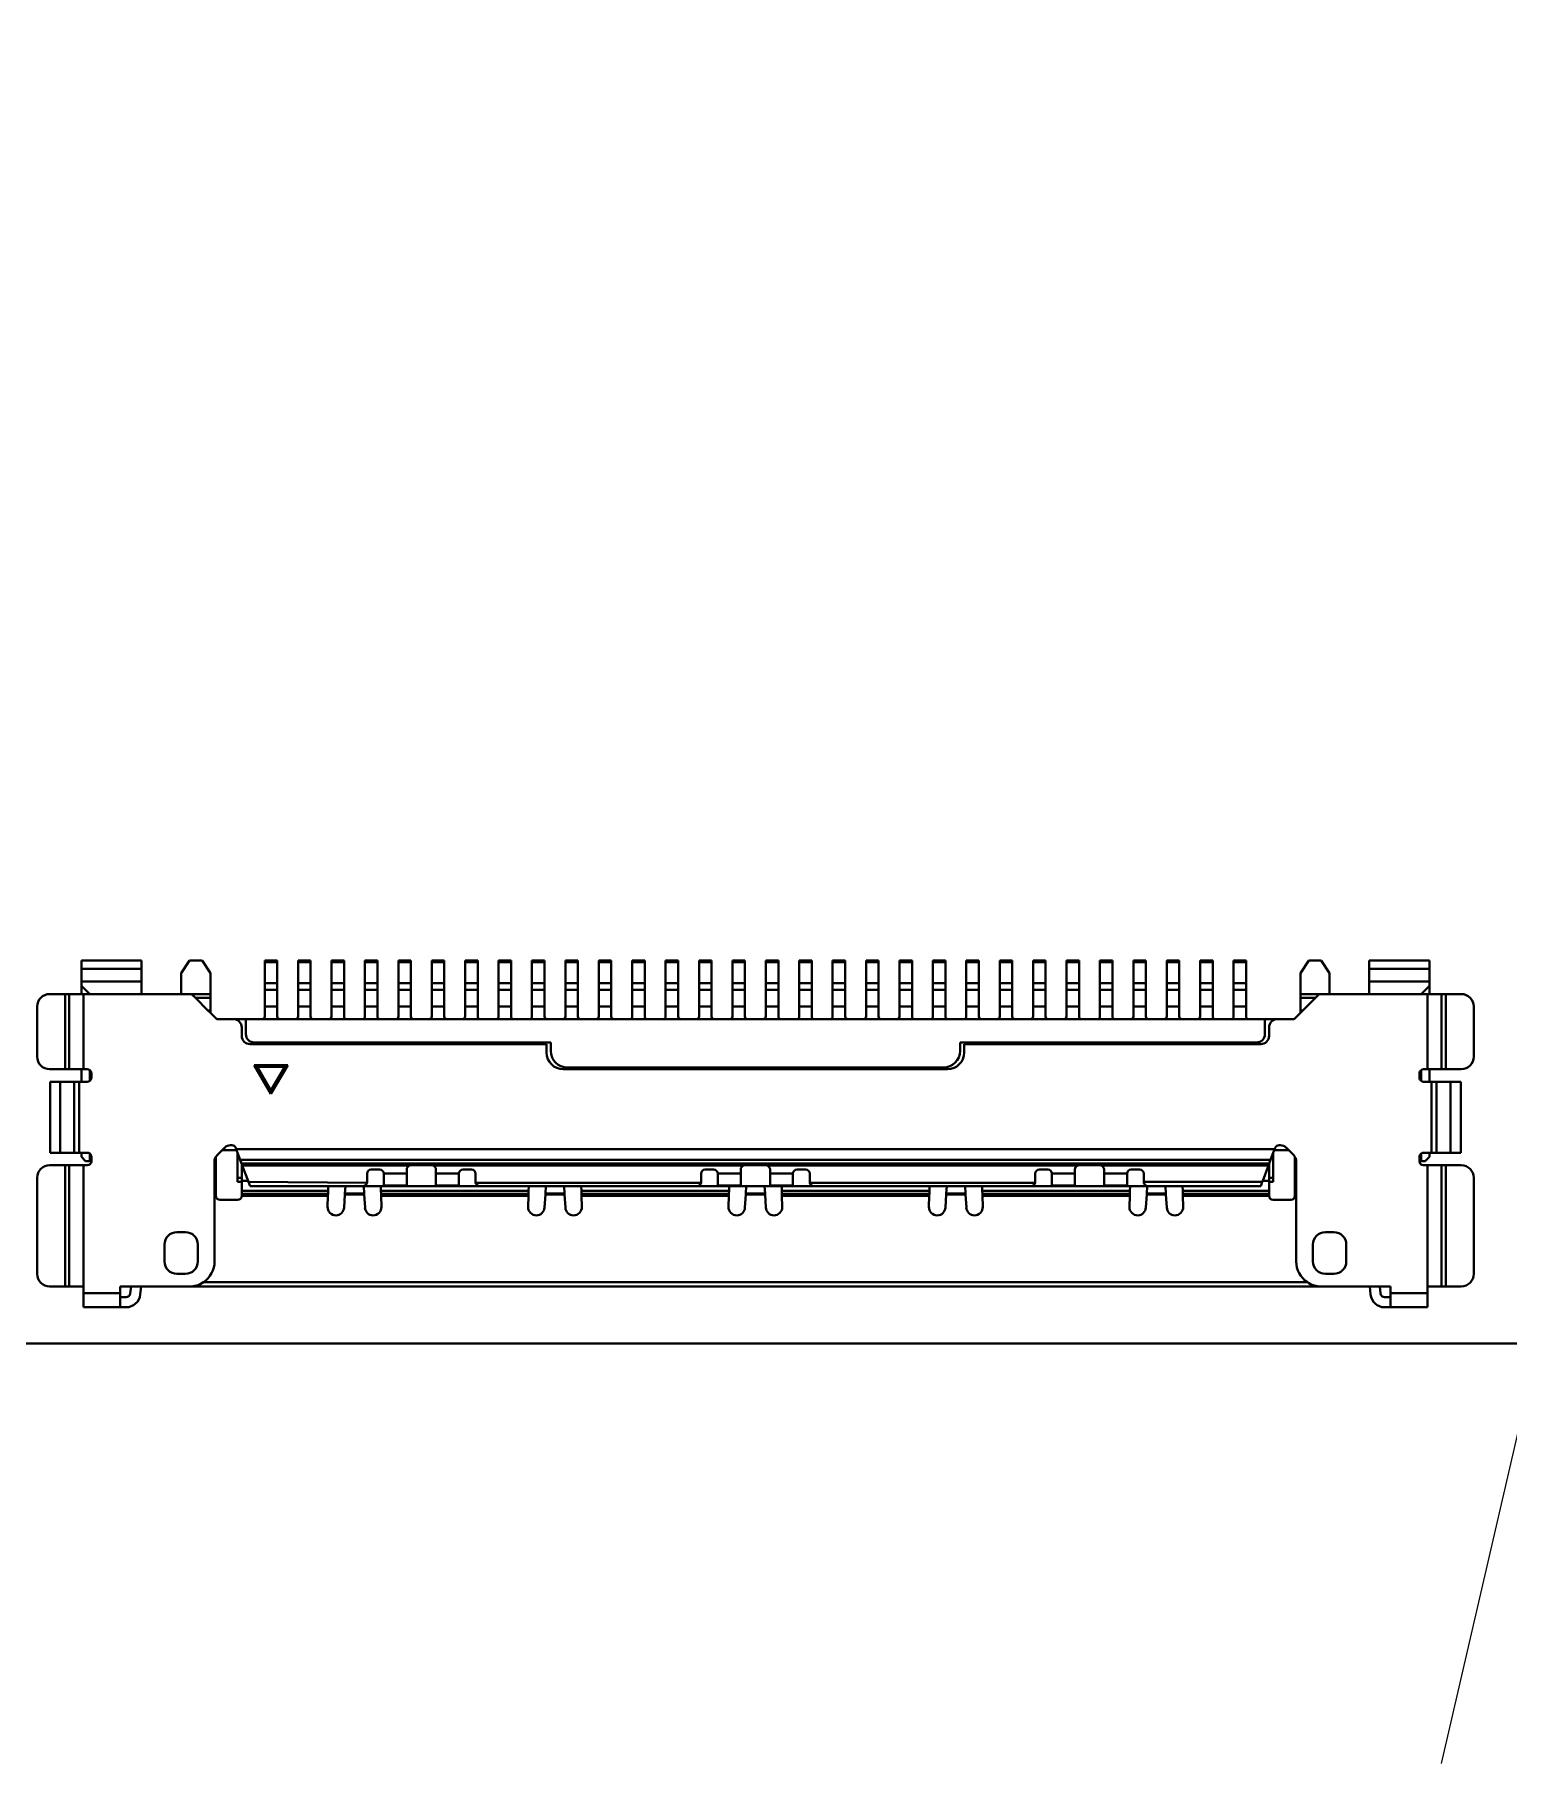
# Model space of a CAD drawing. Header units: millimetres. Extents: x 15 to 205, y 5 to 292.
# Drawn here: x 164.71 to 182.35, y 75.91 to 96.6 of the extents above; entities that cross this region are included whole.
import ezdxf

# ---------------------------------------------------------------- set-up
doc = ezdxf.new("R2010")
doc.units = ezdxf.units.MM
doc.layers.add('Annotations', color=7, linetype='Continuous')
doc.layers.add('Geometries', color=7, linetype='Continuous')
doc.dimstyles.new('ISO-25', dxfattribs={"dimtxt": 2.5, "dimasz": 2.5, "dimexe": 1.25, "dimexo": 0.625, "dimtad": 1, "dimtxsty": 'Standard', "dimcen": 2.5, "dimadec": 0, "dimazin": 0, "dimtfac": 1, "dimtmove": 0, "dimatfit": 3, "dimfxl": 1, "dimarcsym": 0})

msp = doc.modelspace()

# ---------------------------------------------------------------- linework, layer by layer
at = {"layer": 'Geometries', "linetype": 'Continuous', "lineweight": 40}
for p, q in [((165.268, 85.517), (165.988, 85.517)), ((165.268, 85.417), (165.268, 85.517)), ((165.988, 85.517), (165.988, 85.417)), ((166.563, 85.517), (166.463, 85.367)), ((166.713, 85.517), (166.563, 85.517)), ((166.813, 85.367), (166.713, 85.517)), ((167.463, 85.497), (167.463, 85.517)), ((167.463, 85.517), (167.613, 85.517)), ((167.463, 85.247), (167.463, 85.497)), ((167.463, 85.497), (167.613, 85.497)), ((167.613, 85.517), (167.613, 85.497)), ((167.613, 85.497), (167.613, 85.247)), ((167.863, 85.497), (167.863, 85.517)), ((167.863, 85.517), (168.013, 85.517)), ((167.863, 85.247), (167.863, 85.497)), ((167.863, 85.497), (168.013, 85.497)), ((168.013, 85.517), (168.013, 85.497)), ((168.013, 85.497), (168.013, 85.247)), ((168.263, 85.497), (168.263, 85.517)), ((168.263, 85.517), (168.413, 85.517)), ((168.263, 85.497), (168.413, 85.497)), ((168.263, 85.247), (168.263, 85.497)), ((168.413, 85.517), (168.413, 85.497)), ((168.413, 85.497), (168.413, 85.247)), ((168.663, 85.497), (168.663, 85.517)), ((168.663, 85.517), (168.813, 85.517)), ((168.663, 85.247), (168.663, 85.497)), ((168.663, 85.497), (168.813, 85.497)), ((168.813, 85.517), (168.813, 85.497)), ((168.813, 85.497), (168.813, 85.247)), ((169.063, 85.497), (169.063, 85.517)), ((169.063, 85.517), (169.213, 85.517)), ((169.063, 85.247), (169.063, 85.497)), ((169.063, 85.497), (169.213, 85.497)), ((169.213, 85.517), (169.213, 85.497)), ((169.213, 85.497), (169.213, 85.247)), ((169.463, 85.497), (169.463, 85.517)), ((169.463, 85.517), (169.613, 85.517)), ((169.463, 85.497), (169.613, 85.497)), ((169.463, 85.247), (169.463, 85.497)), ((169.613, 85.517), (169.613, 85.497)), ((169.613, 85.497), (169.613, 85.247)), ((169.863, 85.517), (170.013, 85.517)), ((169.863, 85.497), (169.863, 85.517)), ((169.863, 85.497), (170.013, 85.497)), ((169.863, 85.247), (169.863, 85.497)), ((170.013, 85.517), (170.013, 85.497)), ((170.013, 85.497), (170.013, 85.247)), ((170.263, 85.497), (170.263, 85.517)), ((170.263, 85.517), (170.413, 85.517)), ((170.263, 85.497), (170.413, 85.497)), ((170.263, 85.247), (170.263, 85.497)), ((170.413, 85.517), (170.413, 85.497)), ((170.413, 85.497), (170.413, 85.247)), ((170.663, 85.497), (170.663, 85.517)), ((170.663, 85.517), (170.813, 85.517)), ((170.663, 85.247), (170.663, 85.497)), ((170.663, 85.497), (170.813, 85.497)), ((170.813, 85.517), (170.813, 85.497)), ((170.813, 85.497), (170.813, 85.247)), ((171.063, 85.517), (171.213, 85.517)), ((171.063, 85.497), (171.063, 85.517)), ((171.063, 85.247), (171.063, 85.497)), ((171.063, 85.497), (171.213, 85.497)), ((171.213, 85.517), (171.213, 85.497)), ((171.213, 85.497), (171.213, 85.247)), ((171.463, 85.497), (171.463, 85.517)), ((171.463, 85.517), (171.613, 85.517)), ((171.463, 85.247), (171.463, 85.497)), ((171.463, 85.497), (171.613, 85.497)), ((171.613, 85.517), (171.613, 85.497)), ((171.613, 85.497), (171.613, 85.247)), ((171.863, 85.497), (171.863, 85.517)), ((171.863, 85.517), (172.013, 85.517)), ((171.863, 85.247), (171.863, 85.497)), ((171.863, 85.497), (172.013, 85.497)), ((172.013, 85.517), (172.013, 85.497)), ((172.013, 85.497), (172.013, 85.247)), ((172.263, 85.497), (172.263, 85.517)), ((172.263, 85.517), (172.413, 85.517)), ((172.263, 85.247), (172.263, 85.497)), ((172.263, 85.497), (172.413, 85.497)), ((172.413, 85.517), (172.413, 85.497)), ((172.413, 85.497), (172.413, 85.247)), ((172.663, 85.497), (172.663, 85.517)), ((172.663, 85.517), (172.813, 85.517)), ((172.663, 85.497), (172.813, 85.497)), ((172.663, 85.247), (172.663, 85.497)), ((172.813, 85.517), (172.813, 85.497)), ((172.813, 85.497), (172.813, 85.247)), ((173.063, 85.497), (173.063, 85.517)), ((173.063, 85.517), (173.213, 85.517)), ((173.063, 85.247), (173.063, 85.497)), ((173.063, 85.497), (173.213, 85.497)), ((173.213, 85.517), (173.213, 85.497)), ((173.213, 85.497), (173.213, 85.247)), ((173.463, 85.497), (173.463, 85.517)), ((173.463, 85.517), (173.613, 85.517)), ((173.463, 85.497), (173.613, 85.497)), ((173.463, 85.247), (173.463, 85.497)), ((173.613, 85.517), (173.613, 85.497)), ((173.613, 85.497), (173.613, 85.247)), ((173.863, 85.497), (173.863, 85.517)), ((173.863, 85.517), (174.013, 85.517)), ((173.863, 85.247), (173.863, 85.497)), ((173.863, 85.497), (174.013, 85.497)), ((174.013, 85.517), (174.013, 85.497)), ((174.013, 85.497), (174.013, 85.247)), ((174.263, 85.497), (174.263, 85.517)), ((174.263, 85.517), (174.413, 85.517)), ((174.263, 85.247), (174.263, 85.497)), ((174.263, 85.497), (174.413, 85.497)), ((174.413, 85.517), (174.413, 85.497)), ((174.413, 85.497), (174.413, 85.247)), ((174.663, 85.497), (174.663, 85.517)), ((174.663, 85.517), (174.813, 85.517)), ((174.663, 85.497), (174.813, 85.497)), ((174.663, 85.247), (174.663, 85.497)), ((174.813, 85.517), (174.813, 85.497)), ((174.813, 85.497), (174.813, 85.247)), ((175.063, 85.497), (175.063, 85.517)), ((175.213, 85.517), (175.063, 85.517)), ((175.063, 85.247), (175.063, 85.497)), ((175.213, 85.497), (175.063, 85.497)), ((175.213, 85.517), (175.213, 85.497)), ((175.213, 85.497), (175.213, 85.247)), ((175.463, 85.497), (175.463, 85.517)), ((175.613, 85.517), (175.463, 85.517)), ((175.463, 85.247), (175.463, 85.497)), ((175.613, 85.497), (175.463, 85.497)), ((175.613, 85.517), (175.613, 85.497)), ((175.613, 85.497), (175.613, 85.247)), ((176.013, 85.517), (175.863, 85.517)), ((175.863, 85.497), (175.863, 85.517)), ((175.863, 85.247), (175.863, 85.497)), ((176.013, 85.497), (175.863, 85.497)), ((176.013, 85.517), (176.013, 85.497)), ((176.013, 85.497), (176.013, 85.247)), ((176.263, 85.497), (176.263, 85.517)), ((176.413, 85.517), (176.263, 85.517)), ((176.413, 85.497), (176.263, 85.497)), ((176.263, 85.247), (176.263, 85.497)), ((176.413, 85.517), (176.413, 85.497)), ((176.413, 85.497), (176.413, 85.247)), ((176.663, 85.497), (176.663, 85.517)), ((176.813, 85.517), (176.663, 85.517)), ((176.663, 85.247), (176.663, 85.497)), ((176.813, 85.497), (176.663, 85.497)), ((176.813, 85.517), (176.813, 85.497)), ((176.813, 85.497), (176.813, 85.247)), ((177.063, 85.497), (177.063, 85.517)), ((177.213, 85.517), (177.063, 85.517)), ((177.063, 85.247), (177.063, 85.497)), ((177.213, 85.497), (177.063, 85.497)), ((177.213, 85.517), (177.213, 85.497)), ((177.213, 85.497), (177.213, 85.247)), ((177.463, 85.497), (177.463, 85.517)), ((177.613, 85.517), (177.463, 85.517)), ((177.463, 85.247), (177.463, 85.497)), ((177.613, 85.497), (177.463, 85.497)), ((177.613, 85.517), (177.613, 85.497)), ((177.613, 85.497), (177.613, 85.247)), ((177.863, 85.497), (177.863, 85.517)), ((178.013, 85.517), (177.863, 85.517)), ((177.863, 85.247), (177.863, 85.497)), ((178.013, 85.497), (177.863, 85.497)), ((178.013, 85.517), (178.013, 85.497)), ((178.013, 85.497), (178.013, 85.247)), ((178.413, 85.517), (178.263, 85.517)), ((178.263, 85.497), (178.263, 85.517)), ((178.263, 85.247), (178.263, 85.497)), ((178.413, 85.497), (178.263, 85.497)), ((178.413, 85.517), (178.413, 85.497)), ((178.413, 85.497), (178.413, 85.247)), ((178.663, 85.497), (178.663, 85.517)), ((178.813, 85.517), (178.663, 85.517)), ((178.663, 85.247), (178.663, 85.497)), ((178.813, 85.497), (178.663, 85.497)), ((178.813, 85.517), (178.813, 85.497)), ((178.813, 85.497), (178.813, 85.247)), ((179.063, 85.497), (179.063, 85.517)), ((179.213, 85.517), (179.063, 85.517)), ((179.063, 85.247), (179.063, 85.497)), ((179.213, 85.497), (179.063, 85.497)), ((179.213, 85.517), (179.213, 85.497)), ((179.213, 85.497), (179.213, 85.247)), ((179.963, 85.517), (179.863, 85.367)), ((180.113, 85.517), (179.963, 85.517)), ((180.213, 85.367), (180.113, 85.517)), ((180.688, 85.417), (180.688, 85.517)), ((180.688, 85.517), (181.408, 85.517)), ((181.408, 85.517), (181.408, 85.417)), ((165.268, 85.267), (165.268, 85.417)), ((165.988, 85.417), (165.268, 85.417)), ((165.988, 85.417), (165.988, 85.267)), ((166.463, 85.367), (166.463, 85.117)), ((166.813, 85.117), (166.813, 85.367)), ((179.863, 85.367), (179.863, 85.117)), ((180.213, 85.117), (180.213, 85.367)), ((180.688, 85.267), (180.688, 85.417)), ((181.408, 85.417), (180.688, 85.417)), ((181.408, 85.417), (181.408, 85.267)), ((164.888, 85.117), (165.073, 85.117)), ((165.073, 85.117), (165.123, 85.117)), ((165.073, 85.117), (165.073, 84.217)), ((165.123, 85.117), (165.268, 85.117)), ((165.123, 84.217), (165.123, 85.117)), ((165.268, 85.267), (165.988, 85.267)), ((165.268, 85.217), (165.268, 85.267)), ((165.268, 85.117), (165.268, 85.217)), ((165.368, 85.117), (165.268, 85.217)), ((165.268, 85.117), (165.293, 85.117)), ((165.293, 85.117), (165.293, 84.217)), ((165.368, 85.117), (165.293, 85.117)), ((165.988, 85.117), (165.368, 85.117)), ((165.988, 85.267), (165.988, 85.117)), ((166.463, 85.117), (165.988, 85.117)), ((166.588, 85.117), (166.463, 85.117)), ((166.813, 85.117), (166.588, 85.117)), ((166.633, 85.073), (166.588, 85.117)), ((166.633, 85.073), (166.813, 85.073)), ((166.784, 84.921), (166.633, 85.073)), ((166.813, 85.073), (166.813, 85.117)), ((166.813, 85.073), (166.813, 84.921)), ((167.463, 85.167), (167.463, 85.247)), ((167.613, 85.247), (167.463, 85.247)), ((167.463, 84.967), (167.463, 85.167)), ((167.463, 85.167), (167.613, 85.167)), ((167.613, 85.247), (167.613, 85.167)), ((167.613, 85.167), (167.613, 84.967)), ((167.863, 85.167), (167.863, 85.247)), ((168.013, 85.247), (167.863, 85.247)), ((167.863, 84.967), (167.863, 85.167)), ((167.863, 85.167), (168.013, 85.167)), ((168.013, 85.247), (168.013, 85.167)), ((168.013, 85.167), (168.013, 84.967)), ((168.263, 85.167), (168.263, 85.247)), ((168.413, 85.247), (168.263, 85.247)), ((168.263, 84.967), (168.263, 85.167)), ((168.263, 85.167), (168.413, 85.167)), ((168.413, 85.247), (168.413, 85.167)), ((168.413, 85.167), (168.413, 84.967)), ((168.663, 85.167), (168.663, 85.247)), ((168.813, 85.247), (168.663, 85.247)), ((168.663, 84.967), (168.663, 85.167)), ((168.663, 85.167), (168.813, 85.167)), ((168.813, 85.247), (168.813, 85.167)), ((168.813, 85.167), (168.813, 84.967)), ((169.063, 85.167), (169.063, 85.247)), ((169.213, 85.247), (169.063, 85.247)), ((169.063, 84.967), (169.063, 85.167)), ((169.063, 85.167), (169.213, 85.167)), ((169.213, 85.247), (169.213, 85.167)), ((169.213, 85.167), (169.213, 84.967)), ((169.463, 85.167), (169.463, 85.247)), ((169.613, 85.247), (169.463, 85.247)), ((169.463, 84.967), (169.463, 85.167)), ((169.463, 85.167), (169.613, 85.167)), ((169.613, 85.247), (169.613, 85.167)), ((169.613, 85.167), (169.613, 84.967)), ((169.863, 85.167), (169.863, 85.247)), ((170.013, 85.247), (169.863, 85.247)), ((169.863, 84.967), (169.863, 85.167)), ((169.863, 85.167), (170.013, 85.167)), ((170.013, 85.247), (170.013, 85.167)), ((170.013, 85.167), (170.013, 84.967)), ((170.263, 85.167), (170.263, 85.247)), ((170.413, 85.247), (170.263, 85.247)), ((170.263, 84.967), (170.263, 85.167)), ((170.263, 85.167), (170.413, 85.167)), ((170.413, 85.247), (170.413, 85.167)), ((170.413, 85.167), (170.413, 84.967)), ((170.663, 85.167), (170.663, 85.247)), ((170.813, 85.247), (170.663, 85.247)), ((170.663, 84.967), (170.663, 85.167)), ((170.663, 85.167), (170.813, 85.167)), ((170.813, 85.247), (170.813, 85.167)), ((170.813, 85.167), (170.813, 84.967)), ((171.063, 85.167), (171.063, 85.247)), ((171.213, 85.247), (171.063, 85.247)), ((171.063, 84.967), (171.063, 85.167)), ((171.063, 85.167), (171.213, 85.167)), ((171.213, 85.247), (171.213, 85.167)), ((171.213, 85.167), (171.213, 84.967)), ((171.463, 85.167), (171.463, 85.247)), ((171.613, 85.247), (171.463, 85.247)), ((171.463, 84.967), (171.463, 85.167)), ((171.463, 85.167), (171.613, 85.167)), ((171.613, 85.247), (171.613, 85.167)), ((171.613, 85.167), (171.613, 84.967)), ((171.863, 85.167), (171.863, 85.247)), ((172.013, 85.247), (171.863, 85.247)), ((171.863, 84.967), (171.863, 85.167)), ((171.863, 85.167), (172.013, 85.167)), ((172.013, 85.247), (172.013, 85.167)), ((172.013, 85.167), (172.013, 84.967)), ((172.263, 85.167), (172.263, 85.247)), ((172.413, 85.247), (172.263, 85.247)), ((172.263, 84.967), (172.263, 85.167)), ((172.263, 85.167), (172.413, 85.167)), ((172.413, 85.247), (172.413, 85.167)), ((172.413, 85.167), (172.413, 84.967)), ((172.663, 85.167), (172.663, 85.247)), ((172.813, 85.247), (172.663, 85.247)), ((172.663, 84.967), (172.663, 85.167)), ((172.663, 85.167), (172.813, 85.167)), ((172.813, 85.247), (172.813, 85.167)), ((172.813, 85.167), (172.813, 84.967)), ((173.213, 85.247), (173.063, 85.247)), ((173.063, 85.167), (173.063, 85.247)), ((173.063, 84.967), (173.063, 85.167)), ((173.063, 85.167), (173.213, 85.167)), ((173.213, 85.247), (173.213, 85.167)), ((173.213, 85.167), (173.213, 84.967)), ((173.463, 85.167), (173.463, 85.247)), ((173.613, 85.247), (173.463, 85.247)), ((173.463, 84.967), (173.463, 85.167)), ((173.463, 85.167), (173.613, 85.167)), ((173.613, 85.247), (173.613, 85.167)), ((173.613, 85.167), (173.613, 84.967)), ((173.863, 85.167), (173.863, 85.247)), ((174.013, 85.247), (173.863, 85.247)), ((173.863, 84.967), (173.863, 85.167)), ((173.863, 85.167), (174.013, 85.167)), ((174.013, 85.247), (174.013, 85.167)), ((174.013, 85.167), (174.013, 84.967)), ((174.263, 85.167), (174.263, 85.247)), ((174.413, 85.247), (174.263, 85.247)), ((174.263, 84.967), (174.263, 85.167)), ((174.263, 85.167), (174.413, 85.167)), ((174.413, 85.247), (174.413, 85.167)), ((174.413, 85.167), (174.413, 84.967)), ((174.663, 85.167), (174.663, 85.247)), ((174.813, 85.247), (174.663, 85.247)), ((174.663, 84.967), (174.663, 85.167)), ((174.663, 85.167), (174.813, 85.167)), ((174.813, 85.247), (174.813, 85.167)), ((174.813, 85.167), (174.813, 84.967)), ((175.063, 85.167), (175.063, 85.247)), ((175.213, 85.247), (175.063, 85.247)), ((175.063, 85.167), (175.213, 85.167)), ((175.063, 84.967), (175.063, 85.167)), ((175.213, 85.247), (175.213, 85.167)), ((175.213, 85.167), (175.213, 84.967)), ((175.463, 85.167), (175.463, 85.247)), ((175.613, 85.247), (175.463, 85.247)), ((175.463, 84.967), (175.463, 85.167)), ((175.463, 85.167), (175.613, 85.167)), ((175.613, 85.247), (175.613, 85.167)), ((175.613, 85.167), (175.613, 84.967)), ((176.013, 85.247), (175.863, 85.247)), ((175.863, 85.167), (175.863, 85.247)), ((175.863, 85.167), (176.013, 85.167)), ((175.863, 84.967), (175.863, 85.167)), ((176.013, 85.247), (176.013, 85.167)), ((176.013, 85.167), (176.013, 84.967)), ((176.413, 85.247), (176.263, 85.247)), ((176.263, 85.167), (176.263, 85.247)), ((176.263, 84.967), (176.263, 85.167)), ((176.263, 85.167), (176.413, 85.167)), ((176.413, 85.247), (176.413, 85.167)), ((176.413, 85.167), (176.413, 84.967)), ((176.663, 85.167), (176.663, 85.247)), ((176.813, 85.247), (176.663, 85.247)), ((176.663, 84.967), (176.663, 85.167)), ((176.663, 85.167), (176.813, 85.167)), ((176.813, 85.247), (176.813, 85.167)), ((176.813, 85.167), (176.813, 84.967)), ((177.213, 85.247), (177.063, 85.247)), ((177.063, 85.167), (177.063, 85.247)), ((177.063, 84.967), (177.063, 85.167)), ((177.063, 85.167), (177.213, 85.167)), ((177.213, 85.247), (177.213, 85.167)), ((177.213, 85.167), (177.213, 84.967)), ((177.463, 85.167), (177.463, 85.247)), ((177.613, 85.247), (177.463, 85.247)), ((177.463, 84.967), (177.463, 85.167)), ((177.463, 85.167), (177.613, 85.167)), ((177.613, 85.247), (177.613, 85.167)), ((177.613, 85.167), (177.613, 84.967)), ((178.013, 85.247), (177.863, 85.247)), ((177.863, 85.167), (177.863, 85.247)), ((177.863, 84.967), (177.863, 85.167)), ((177.863, 85.167), (178.013, 85.167)), ((178.013, 85.247), (178.013, 85.167)), ((178.013, 85.167), (178.013, 84.967)), ((178.263, 85.167), (178.263, 85.247)), ((178.413, 85.247), (178.263, 85.247)), ((178.263, 84.967), (178.263, 85.167)), ((178.263, 85.167), (178.413, 85.167)), ((178.413, 85.247), (178.413, 85.167)), ((178.413, 85.167), (178.413, 84.967)), ((178.663, 85.167), (178.663, 85.247)), ((178.813, 85.247), (178.663, 85.247)), ((178.663, 84.967), (178.663, 85.167)), ((178.663, 85.167), (178.813, 85.167)), ((178.813, 85.247), (178.813, 85.167)), ((178.813, 85.167), (178.813, 84.967)), ((179.063, 85.167), (179.063, 85.247)), ((179.213, 85.247), (179.063, 85.247)), ((179.063, 84.967), (179.063, 85.167)), ((179.063, 85.167), (179.213, 85.167)), ((179.213, 85.247), (179.213, 85.167)), ((179.213, 85.167), (179.213, 84.967)), ((179.863, 85.117), (179.863, 85.073)), ((179.863, 85.117), (180.088, 85.117)), ((179.863, 85.073), (179.863, 84.921)), ((179.863, 85.073), (180.044, 85.073)), ((180.044, 85.073), (179.892, 84.921)), ((180.088, 85.117), (180.044, 85.073)), ((180.213, 85.117), (180.088, 85.117)), ((180.688, 85.117), (180.213, 85.117)), ((181.408, 85.267), (180.688, 85.267)), ((180.688, 85.117), (180.688, 85.267)), ((181.308, 85.117), (180.688, 85.117)), ((181.308, 85.117), (181.408, 85.217)), ((181.383, 85.117), (181.308, 85.117)), ((181.383, 85.117), (181.408, 85.117)), ((181.383, 84.217), (181.383, 85.117)), ((181.408, 85.267), (181.408, 85.217)), ((181.408, 85.217), (181.408, 85.117)), ((181.408, 85.117), (181.553, 85.117)), ((181.553, 85.117), (181.603, 85.117)), ((181.553, 85.117), (181.553, 84.217)), ((181.603, 85.117), (181.788, 85.117)), ((181.603, 84.217), (181.603, 85.117)), ((164.738, 84.367), (164.738, 84.967)), ((166.813, 84.921), (166.784, 84.921)), ((166.813, 84.892), (166.784, 84.921)), ((166.813, 84.892), (166.813, 84.921)), ((166.888, 84.817), (166.813, 84.892)), ((167.463, 84.967), (167.613, 84.967)), ((167.463, 84.847), (167.463, 84.967)), ((167.613, 84.967), (167.613, 84.847)), ((167.863, 84.847), (167.863, 84.967)), ((167.863, 84.967), (168.013, 84.967)), ((168.013, 84.967), (168.013, 84.847)), ((168.263, 84.847), (168.263, 84.967)), ((168.263, 84.967), (168.413, 84.967)), ((168.413, 84.967), (168.413, 84.847)), ((168.663, 84.967), (168.813, 84.967)), ((168.663, 84.847), (168.663, 84.967)), ((168.813, 84.967), (168.813, 84.847)), ((169.063, 84.967), (169.213, 84.967)), ((169.063, 84.847), (169.063, 84.967)), ((169.213, 84.967), (169.213, 84.847)), ((169.463, 84.847), (169.463, 84.967)), ((169.463, 84.967), (169.613, 84.967)), ((169.613, 84.967), (169.613, 84.847)), ((169.863, 84.967), (170.013, 84.967)), ((169.863, 84.847), (169.863, 84.967)), ((170.013, 84.967), (170.013, 84.847)), ((170.263, 84.847), (170.263, 84.967)), ((170.263, 84.967), (170.413, 84.967)), ((170.413, 84.967), (170.413, 84.847)), ((170.663, 84.967), (170.813, 84.967)), ((170.663, 84.847), (170.663, 84.967)), ((170.813, 84.967), (170.813, 84.847)), ((171.063, 84.967), (171.213, 84.967)), ((171.063, 84.847), (171.063, 84.967)), ((171.213, 84.967), (171.213, 84.847)), ((171.463, 84.967), (171.613, 84.967)), ((171.463, 84.847), (171.463, 84.967)), ((171.613, 84.967), (171.613, 84.847)), ((171.863, 84.967), (172.013, 84.967)), ((171.863, 84.847), (171.863, 84.967)), ((172.013, 84.967), (172.013, 84.847)), ((172.263, 84.847), (172.263, 84.967)), ((172.263, 84.967), (172.413, 84.967)), ((172.413, 84.967), (172.413, 84.847)), ((172.663, 84.847), (172.663, 84.967)), ((172.663, 84.967), (172.813, 84.967)), ((172.813, 84.967), (172.813, 84.847)), ((173.063, 84.847), (173.063, 84.967)), ((173.063, 84.967), (173.213, 84.967)), ((173.213, 84.967), (173.213, 84.847)), ((173.463, 84.847), (173.463, 84.967)), ((173.463, 84.967), (173.613, 84.967)), ((173.613, 84.967), (173.613, 84.847)), ((173.863, 84.847), (173.863, 84.967)), ((173.863, 84.967), (174.013, 84.967)), ((174.013, 84.967), (174.013, 84.847)), ((174.263, 84.847), (174.263, 84.967)), ((174.263, 84.967), (174.413, 84.967)), ((174.413, 84.967), (174.413, 84.847)), ((174.663, 84.847), (174.663, 84.967)), ((174.663, 84.967), (174.813, 84.967)), ((174.813, 84.967), (174.813, 84.847)), ((175.063, 84.967), (175.213, 84.967)), ((175.063, 84.847), (175.063, 84.967)), ((175.213, 84.967), (175.213, 84.847)), ((175.463, 84.847), (175.463, 84.967)), ((175.463, 84.967), (175.613, 84.967)), ((175.613, 84.967), (175.613, 84.847)), ((175.863, 84.847), (175.863, 84.967)), ((175.863, 84.967), (176.013, 84.967)), ((176.013, 84.967), (176.013, 84.847)), ((176.263, 84.847), (176.263, 84.967)), ((176.263, 84.967), (176.413, 84.967)), ((176.413, 84.967), (176.413, 84.847)), ((176.663, 84.967), (176.813, 84.967)), ((176.663, 84.847), (176.663, 84.967)), ((176.813, 84.967), (176.813, 84.847)), ((177.063, 84.847), (177.063, 84.967)), ((177.063, 84.967), (177.213, 84.967)), ((177.213, 84.967), (177.213, 84.847)), ((177.463, 84.847), (177.463, 84.967)), ((177.463, 84.967), (177.613, 84.967)), ((177.613, 84.967), (177.613, 84.847)), ((177.863, 84.847), (177.863, 84.967)), ((177.863, 84.967), (178.013, 84.967)), ((178.013, 84.967), (178.013, 84.847)), ((178.263, 84.967), (178.413, 84.967)), ((178.263, 84.847), (178.263, 84.967)), ((178.413, 84.967), (178.413, 84.847)), ((178.663, 84.847), (178.663, 84.967)), ((178.663, 84.967), (178.813, 84.967)), ((178.813, 84.967), (178.813, 84.847)), ((179.063, 84.967), (179.213, 84.967)), ((179.063, 84.847), (179.063, 84.967)), ((179.213, 84.967), (179.213, 84.847)), ((179.863, 84.892), (179.788, 84.817)), ((179.892, 84.921), (179.863, 84.892)), ((179.892, 84.921), (179.863, 84.921)), ((179.863, 84.921), (179.863, 84.892)), ((181.938, 84.967), (181.938, 84.367)), ((166.888, 84.817), (167.088, 84.817)), ((167.088, 84.817), (167.238, 84.817)), ((167.188, 84.617), (167.188, 84.717)), ((167.238, 84.817), (167.433, 84.817)), ((167.238, 84.637), (167.238, 84.817)), ((167.433, 84.817), (167.643, 84.817)), ((167.643, 84.817), (167.833, 84.817)), ((167.833, 84.817), (168.043, 84.817)), ((168.043, 84.817), (168.233, 84.817)), ((168.233, 84.817), (168.443, 84.817)), ((168.443, 84.817), (168.633, 84.817)), ((168.633, 84.817), (168.843, 84.817)), ((168.843, 84.817), (169.033, 84.817)), ((169.033, 84.817), (169.243, 84.817)), ((169.243, 84.817), (169.433, 84.817)), ((169.433, 84.817), (169.643, 84.817)), ((169.643, 84.817), (169.833, 84.817)), ((169.833, 84.817), (170.043, 84.817)), ((170.043, 84.817), (170.233, 84.817)), ((170.233, 84.817), (170.443, 84.817)), ((170.443, 84.817), (170.633, 84.817)), ((170.633, 84.817), (170.843, 84.817)), ((170.843, 84.817), (171.033, 84.817)), ((171.033, 84.817), (171.243, 84.817)), ((171.243, 84.817), (171.433, 84.817)), ((171.433, 84.817), (171.643, 84.817)), ((171.643, 84.817), (171.833, 84.817)), ((171.833, 84.817), (172.043, 84.817)), ((172.043, 84.817), (172.233, 84.817)), ((172.233, 84.817), (172.443, 84.817)), ((172.443, 84.817), (172.633, 84.817)), ((172.633, 84.817), (172.843, 84.817)), ((172.843, 84.817), (173.033, 84.817)), ((173.033, 84.817), (173.243, 84.817)), ((173.243, 84.817), (173.433, 84.817)), ((173.433, 84.817), (173.643, 84.817)), ((173.643, 84.817), (173.833, 84.817)), ((173.833, 84.817), (174.043, 84.817)), ((174.043, 84.817), (174.233, 84.817)), ((174.233, 84.817), (174.443, 84.817)), ((174.443, 84.817), (174.633, 84.817)), ((174.633, 84.817), (174.843, 84.817)), ((174.843, 84.817), (175.033, 84.817)), ((175.033, 84.817), (175.243, 84.817)), ((175.243, 84.817), (175.433, 84.817)), ((175.433, 84.817), (175.643, 84.817)), ((175.643, 84.817), (175.833, 84.817)), ((175.833, 84.817), (176.043, 84.817)), ((176.043, 84.817), (176.233, 84.817)), ((176.233, 84.817), (176.443, 84.817)), ((176.443, 84.817), (176.633, 84.817)), ((176.633, 84.817), (176.843, 84.817)), ((176.843, 84.817), (177.033, 84.817)), ((177.033, 84.817), (177.243, 84.817)), ((177.243, 84.817), (177.433, 84.817)), ((177.433, 84.817), (177.643, 84.817)), ((177.643, 84.817), (177.833, 84.817)), ((177.833, 84.817), (178.043, 84.817)), ((178.043, 84.817), (178.233, 84.817)), ((178.233, 84.817), (178.443, 84.817)), ((178.443, 84.817), (178.633, 84.817)), ((178.633, 84.817), (178.843, 84.817)), ((178.843, 84.817), (179.033, 84.817)), ((179.033, 84.817), (179.243, 84.817)), ((179.243, 84.817), (179.438, 84.817)), ((179.438, 84.817), (179.588, 84.817)), ((179.438, 84.637), (179.438, 84.817)), ((179.488, 84.717), (179.488, 84.617)), ((179.588, 84.817), (179.788, 84.817)), ((170.838, 84.517), (167.288, 84.517)), ((170.888, 84.537), (167.338, 84.537)), ((170.838, 84.417), (170.838, 84.517)), ((170.888, 84.437), (170.888, 84.537)), ((179.338, 84.537), (175.788, 84.537)), ((175.788, 84.537), (175.788, 84.437)), ((179.388, 84.517), (175.838, 84.517)), ((175.838, 84.517), (175.838, 84.417)), ((167.338, 84.267), (167.373, 84.247)), ((167.338, 84.267), (167.738, 84.267)), ((167.538, 83.921), (167.338, 84.267)), ((167.538, 83.961), (167.373, 84.247)), ((167.373, 84.247), (167.704, 84.247)), ((167.738, 84.267), (167.538, 83.921)), ((167.704, 84.247), (167.538, 83.961)), ((167.738, 84.267), (167.704, 84.247)), ((167.738, 84.267), (167.738, 84.267)), ((175.588, 84.237), (171.088, 84.237)), ((164.888, 84.217), (165.073, 84.217)), ((165.016, 84.067), (164.893, 84.067)), ((164.893, 84.067), (164.893, 83.217)), ((165.182, 84.067), (165.016, 84.067)), ((165.016, 84.067), (165.016, 83.217)), ((165.073, 84.217), (165.123, 84.217)), ((165.123, 84.217), (165.268, 84.217)), ((165.182, 84.067), (165.243, 84.067)), ((165.182, 83.217), (165.182, 84.067)), ((165.243, 84.067), (165.243, 83.217)), ((165.268, 84.067), (165.243, 84.067)), ((165.268, 84.217), (165.293, 84.217)), ((165.268, 84.067), (165.268, 84.217)), ((165.338, 84.067), (165.268, 84.067)), ((165.293, 84.217), (165.338, 84.217)), ((165.368, 84.077), (165.368, 84.207)), ((165.388, 84.167), (165.388, 84.117)), ((175.638, 84.217), (171.038, 84.217)), ((181.288, 84.117), (181.288, 84.167)), ((181.308, 84.207), (181.308, 84.077)), ((181.338, 84.217), (181.383, 84.217)), ((181.408, 84.067), (181.338, 84.067)), ((181.408, 84.217), (181.383, 84.217)), ((181.553, 84.217), (181.408, 84.217)), ((181.408, 84.217), (181.408, 84.067)), ((181.433, 84.067), (181.408, 84.067)), ((181.494, 84.067), (181.433, 84.067)), ((181.433, 83.217), (181.433, 84.067)), ((181.661, 84.067), (181.494, 84.067)), ((181.494, 84.067), (181.494, 83.217)), ((181.553, 84.217), (181.603, 84.217)), ((181.603, 84.217), (181.788, 84.217)), ((181.783, 84.067), (181.661, 84.067)), ((181.661, 83.217), (181.661, 84.067)), ((181.783, 83.217), (181.783, 84.067)), ((167.538, 83.961), (167.538, 83.921)), ((164.893, 83.217), (165.016, 83.217)), ((165.016, 83.217), (165.182, 83.217)), ((165.182, 83.217), (165.243, 83.217)), ((165.243, 83.217), (165.268, 83.217)), ((165.268, 83.167), (165.268, 83.217)), ((165.268, 83.217), (165.338, 83.217)), ((165.368, 83.207), (165.368, 83.117)), ((166.893, 83.187), (166.953, 83.247)), ((166.953, 83.247), (166.984, 83.278)), ((166.953, 83.247), (167.126, 83.247)), ((167.055, 83.307), (167.069, 83.307)), ((167.116, 83.275), (167.121, 83.26)), ((167.121, 83.26), (167.126, 83.247)), ((167.121, 83.26), (179.555, 83.26)), ((167.126, 83.247), (167.138, 83.215)), ((167.138, 83.215), (167.138, 82.917)), ((167.138, 83.215), (167.17, 83.131)), ((179.507, 83.131), (179.538, 83.215)), ((179.538, 83.215), (179.551, 83.247)), ((179.538, 82.917), (179.538, 83.215)), ((179.551, 83.247), (179.555, 83.26)), ((179.551, 83.247), (179.723, 83.247)), ((179.555, 83.26), (179.561, 83.275)), ((179.608, 83.307), (179.622, 83.307)), ((179.693, 83.278), (179.723, 83.247)), ((179.723, 83.247), (179.784, 83.187)), ((181.308, 83.117), (181.308, 83.207)), ((181.338, 83.217), (181.408, 83.217)), ((181.408, 83.217), (181.408, 83.167)), ((181.408, 83.217), (181.433, 83.217)), ((181.494, 83.217), (181.433, 83.217)), ((181.494, 83.217), (181.661, 83.217)), ((181.661, 83.217), (181.783, 83.217)), ((164.888, 83.067), (165.073, 83.067)), ((165.123, 83.067), (165.073, 83.067)), ((165.073, 83.067), (165.073, 81.617)), ((165.123, 81.617), (165.123, 83.067)), ((165.123, 83.067), (165.293, 83.067)), ((165.318, 83.117), (165.268, 83.167)), ((165.338, 83.067), (165.293, 83.067)), ((165.293, 83.067), (165.293, 81.617)), ((165.368, 83.117), (165.318, 83.117)), ((165.368, 83.117), (165.388, 83.117)), ((165.388, 83.167), (165.388, 83.117)), ((166.863, 81.917), (166.863, 83.116)), ((166.878, 83.169), (166.878, 82.702)), ((167.186, 83.087), (167.17, 83.131)), ((179.507, 83.131), (167.17, 83.131)), ((167.186, 83.087), (167.188, 83.082)), ((179.49, 83.087), (167.186, 83.087)), ((167.188, 82.917), (167.188, 83.082)), ((167.188, 83.082), (167.193, 83.069)), ((167.195, 83.065), (167.193, 83.069)), ((167.264, 82.882), (167.195, 83.065)), ((167.195, 83.065), (169.197, 83.065)), ((168.838, 83.017), (168.738, 83.017)), ((169.163, 83.017), (169.163, 82.967)), ((169.463, 83.067), (169.213, 83.067)), ((169.479, 83.065), (173.197, 83.065)), ((169.513, 82.967), (169.513, 83.017)), ((169.938, 83.017), (169.838, 83.017)), ((172.738, 83.017), (172.838, 83.017)), ((173.163, 83.017), (173.163, 82.967)), ((173.463, 83.067), (173.213, 83.067)), ((173.479, 83.065), (177.197, 83.065)), ((173.513, 82.967), (173.513, 83.017)), ((173.938, 83.017), (173.838, 83.017)), ((176.738, 83.017), (176.838, 83.017)), ((177.163, 83.017), (177.163, 82.967)), ((177.213, 83.067), (177.463, 83.067)), ((177.479, 83.065), (179.482, 83.065)), ((177.513, 82.967), (177.513, 83.017)), ((177.938, 83.017), (177.838, 83.017)), ((179.482, 83.065), (179.413, 82.882)), ((179.482, 83.065), (179.488, 83.082)), ((179.488, 83.082), (179.49, 83.087)), ((179.488, 83.082), (179.488, 82.917)), ((179.507, 83.131), (179.49, 83.087)), ((179.798, 82.702), (179.798, 83.169)), ((179.813, 83.116), (179.813, 81.917)), ((181.288, 83.117), (181.288, 83.167)), ((181.288, 83.117), (181.308, 83.117)), ((181.358, 83.117), (181.308, 83.117)), ((181.383, 83.067), (181.338, 83.067)), ((181.408, 83.167), (181.358, 83.117)), ((181.553, 83.067), (181.383, 83.067)), ((181.383, 81.617), (181.383, 83.067)), ((181.603, 83.067), (181.553, 83.067)), ((181.553, 83.067), (181.553, 81.617)), ((181.603, 83.067), (181.788, 83.067)), ((181.603, 81.617), (181.603, 83.067)), ((164.738, 82.917), (164.738, 81.767)), ((167.138, 82.917), (167.138, 82.867)), ((167.188, 82.917), (167.138, 82.917)), ((167.188, 82.867), (167.138, 82.867)), ((167.188, 82.882), (167.188, 82.917)), ((167.188, 82.882), (167.264, 82.882)), ((167.188, 82.867), (167.188, 82.882)), ((167.188, 82.762), (167.188, 82.867)), ((167.269, 82.867), (167.264, 82.882)), ((167.269, 82.867), (167.288, 82.817)), ((168.686, 82.857), (167.269, 82.867)), ((167.288, 82.817), (167.318, 82.817)), ((168.224, 82.817), (167.318, 82.817)), ((168.224, 82.817), (168.222, 82.762)), ((168.224, 82.817), (168.429, 82.817)), ((168.423, 82.728), (168.429, 82.817)), ((168.429, 82.817), (168.638, 82.817)), ((168.638, 82.817), (168.648, 82.817)), ((168.648, 82.817), (168.653, 82.728)), ((168.648, 82.817), (168.853, 82.817)), ((168.688, 82.967), (168.688, 82.858)), ((168.855, 82.762), (168.853, 82.817)), ((168.853, 82.817), (170.038, 82.817)), ((168.888, 82.967), (168.888, 82.893)), ((168.888, 82.967), (169.163, 82.967)), ((168.888, 82.826), (168.888, 82.893)), ((169.163, 82.826), (168.888, 82.826)), ((169.163, 82.967), (169.163, 82.893)), ((169.163, 82.893), (169.163, 82.826)), ((169.513, 82.893), (169.513, 82.967)), ((169.788, 82.967), (169.513, 82.967)), ((169.513, 82.826), (169.513, 82.893)), ((169.788, 82.826), (169.513, 82.826)), ((169.788, 82.893), (169.788, 82.967)), ((169.788, 82.893), (169.788, 82.826)), ((169.988, 82.858), (169.988, 82.967)), ((169.99, 82.858), (172.686, 82.858)), ((170.038, 82.817), (170.624, 82.817)), ((170.624, 82.817), (170.622, 82.762)), ((170.624, 82.817), (170.829, 82.817)), ((170.823, 82.728), (170.829, 82.817)), ((170.829, 82.817), (171.048, 82.817)), ((171.048, 82.817), (171.053, 82.728)), ((171.048, 82.817), (171.253, 82.817)), ((171.255, 82.762), (171.253, 82.817)), ((171.253, 82.817), (172.638, 82.817)), ((172.638, 82.817), (173.024, 82.817)), ((172.688, 82.858), (172.688, 82.967)), ((172.888, 82.967), (172.888, 82.893)), ((173.163, 82.967), (172.888, 82.967)), ((172.888, 82.826), (172.888, 82.893)), ((172.888, 82.826), (173.024, 82.826)), ((173.024, 82.817), (173.022, 82.762)), ((173.163, 82.826), (173.024, 82.826)), ((173.024, 82.817), (173.229, 82.817)), ((173.163, 82.967), (173.163, 82.893)), ((173.163, 82.893), (173.163, 82.826)), ((173.223, 82.728), (173.229, 82.817)), ((173.229, 82.817), (173.448, 82.817)), ((173.448, 82.817), (173.453, 82.728)), ((173.448, 82.817), (173.653, 82.817)), ((173.513, 82.893), (173.513, 82.967)), ((173.788, 82.967), (173.513, 82.967)), ((173.513, 82.826), (173.513, 82.893)), ((173.513, 82.826), (173.653, 82.826)), ((173.788, 82.826), (173.653, 82.826)), ((173.655, 82.762), (173.653, 82.817)), ((173.653, 82.817), (174.038, 82.817)), ((173.788, 82.893), (173.788, 82.967)), ((173.788, 82.893), (173.788, 82.826)), ((173.988, 82.858), (173.988, 82.967)), ((173.99, 82.858), (176.686, 82.858)), ((174.038, 82.817), (175.424, 82.817)), ((175.424, 82.817), (175.422, 82.762)), ((175.424, 82.817), (175.629, 82.817)), ((175.623, 82.728), (175.629, 82.817)), ((175.629, 82.817), (175.848, 82.817)), ((175.848, 82.817), (175.853, 82.728)), ((175.848, 82.817), (176.053, 82.817)), ((176.055, 82.762), (176.053, 82.817)), ((176.053, 82.817), (176.638, 82.817)), ((176.638, 82.817), (177.824, 82.817)), ((176.688, 82.858), (176.688, 82.967)), ((176.888, 82.967), (176.888, 82.893)), ((177.163, 82.967), (176.888, 82.967)), ((176.888, 82.826), (176.888, 82.893)), ((177.163, 82.826), (176.888, 82.826)), ((177.163, 82.967), (177.163, 82.893)), ((177.163, 82.893), (177.163, 82.826)), ((177.513, 82.893), (177.513, 82.967)), ((177.788, 82.967), (177.513, 82.967)), ((177.513, 82.826), (177.513, 82.893)), ((177.788, 82.826), (177.513, 82.826)), ((177.788, 82.893), (177.788, 82.967)), ((177.788, 82.893), (177.788, 82.826)), ((177.824, 82.817), (177.822, 82.762)), ((177.824, 82.817), (178.029, 82.817)), ((177.988, 82.858), (177.988, 82.967)), ((177.989, 82.867), (178.452, 82.867)), ((178.023, 82.728), (178.029, 82.817)), ((178.029, 82.817), (178.038, 82.817)), ((178.038, 82.817), (178.248, 82.817)), ((178.248, 82.817), (178.253, 82.728)), ((178.248, 82.817), (178.453, 82.817)), ((179.407, 82.867), (178.452, 82.867)), ((178.452, 82.867), (178.452, 82.867)), ((178.455, 82.762), (178.453, 82.817)), ((178.453, 82.817), (179.358, 82.817)), ((179.388, 82.817), (179.358, 82.817)), ((179.407, 82.867), (179.388, 82.817)), ((179.413, 82.882), (179.407, 82.867)), ((179.413, 82.882), (179.488, 82.882)), ((179.538, 82.917), (179.488, 82.917)), ((179.488, 82.917), (179.488, 82.882)), ((179.488, 82.882), (179.488, 82.867)), ((179.488, 82.867), (179.488, 82.762)), ((179.538, 82.867), (179.488, 82.867)), ((179.538, 82.867), (179.538, 82.917)), ((181.938, 81.767), (181.938, 82.917)), ((166.928, 82.652), (167.138, 82.652)), ((167.188, 82.726), (167.188, 82.762)), ((167.188, 82.762), (168.222, 82.762)), ((167.188, 82.702), (167.188, 82.726)), ((168.221, 82.726), (167.188, 82.726)), ((167.188, 82.702), (168.22, 82.702)), ((168.22, 82.702), (168.216, 82.57)), ((168.221, 82.726), (168.22, 82.702)), ((168.222, 82.762), (168.221, 82.726)), ((168.413, 82.561), (168.423, 82.717)), ((168.423, 82.717), (168.423, 82.728)), ((168.653, 82.728), (168.423, 82.728)), ((168.423, 82.717), (168.654, 82.717)), ((168.653, 82.728), (168.654, 82.717)), ((168.654, 82.717), (168.664, 82.561)), ((168.856, 82.726), (168.855, 82.762)), ((170.622, 82.762), (168.855, 82.762)), ((168.856, 82.726), (168.856, 82.702)), ((170.621, 82.726), (168.856, 82.726)), ((168.86, 82.57), (168.856, 82.702)), ((168.856, 82.702), (170.62, 82.702)), ((170.62, 82.702), (170.616, 82.57)), ((170.62, 82.702), (170.621, 82.726)), ((170.622, 82.762), (170.621, 82.726)), ((170.813, 82.561), (170.823, 82.717)), ((171.053, 82.728), (170.823, 82.728)), ((170.823, 82.717), (170.823, 82.728)), ((170.823, 82.717), (171.054, 82.717)), ((171.053, 82.728), (171.054, 82.717)), ((171.054, 82.717), (171.064, 82.561)), ((171.256, 82.726), (171.255, 82.762)), ((173.022, 82.762), (171.255, 82.762)), ((171.256, 82.726), (171.256, 82.702)), ((173.021, 82.726), (171.256, 82.726)), ((171.26, 82.57), (171.256, 82.702)), ((171.256, 82.702), (173.02, 82.702)), ((173.02, 82.702), (173.016, 82.57)), ((173.02, 82.702), (173.021, 82.726)), ((173.022, 82.762), (173.021, 82.726)), ((173.213, 82.561), (173.223, 82.717)), ((173.223, 82.717), (173.223, 82.728)), ((173.453, 82.728), (173.223, 82.728)), ((173.223, 82.717), (173.454, 82.717)), ((173.453, 82.728), (173.454, 82.717)), ((173.454, 82.717), (173.464, 82.561)), ((173.656, 82.726), (173.655, 82.762)), ((175.422, 82.762), (173.655, 82.762)), ((173.656, 82.726), (173.656, 82.702)), ((175.421, 82.726), (173.656, 82.726)), ((173.66, 82.57), (173.656, 82.702)), ((173.656, 82.702), (175.42, 82.702)), ((175.42, 82.702), (175.416, 82.57)), ((175.42, 82.702), (175.421, 82.726)), ((175.422, 82.762), (175.421, 82.726)), ((175.613, 82.561), (175.623, 82.717)), ((175.623, 82.717), (175.623, 82.728)), ((175.853, 82.728), (175.623, 82.728)), ((175.623, 82.717), (175.854, 82.717)), ((175.853, 82.728), (175.854, 82.717)), ((175.854, 82.717), (175.864, 82.561)), ((177.822, 82.762), (176.055, 82.762)), ((176.056, 82.726), (176.055, 82.762)), ((176.056, 82.726), (176.056, 82.702)), ((177.821, 82.726), (176.056, 82.726)), ((176.06, 82.57), (176.056, 82.702)), ((176.056, 82.702), (177.82, 82.702)), ((177.82, 82.702), (177.816, 82.57)), ((177.82, 82.702), (177.821, 82.726)), ((177.822, 82.762), (177.821, 82.726)), ((178.013, 82.561), (178.023, 82.717)), ((178.023, 82.717), (178.023, 82.728)), ((178.253, 82.728), (178.023, 82.728)), ((178.023, 82.717), (178.254, 82.717)), ((178.253, 82.728), (178.254, 82.717)), ((178.254, 82.717), (178.264, 82.561)), ((178.456, 82.726), (178.455, 82.762)), ((179.488, 82.762), (178.455, 82.762)), ((178.456, 82.702), (178.456, 82.726)), ((179.488, 82.726), (178.456, 82.726)), ((178.46, 82.57), (178.456, 82.702)), ((178.456, 82.702), (179.488, 82.702)), ((179.488, 82.762), (179.488, 82.726)), ((179.488, 82.702), (179.488, 82.726)), ((179.538, 82.652), (179.748, 82.652)), ((166.413, 82.267), (166.513, 82.267)), ((180.163, 82.267), (180.263, 82.267)), ((166.263, 81.917), (166.263, 82.117)), ((166.663, 82.117), (166.663, 81.917)), ((180.013, 81.917), (180.013, 82.117)), ((180.413, 82.117), (180.413, 81.917)), ((166.513, 81.767), (166.413, 81.767)), ((180.263, 81.767), (180.163, 81.767)), ((165.073, 81.617), (164.888, 81.617)), ((165.073, 81.617), (165.123, 81.617)), ((165.293, 81.617), (165.123, 81.617)), ((165.293, 81.617), (165.293, 81.537)), ((165.733, 81.617), (165.863, 81.617)), ((165.733, 81.617), (165.733, 81.537)), ((165.854, 81.532), (165.863, 81.617)), ((165.863, 81.617), (165.983, 81.617)), ((165.983, 81.617), (165.974, 81.52)), ((165.983, 81.617), (166.563, 81.617)), ((166.563, 81.617), (180.113, 81.617)), ((166.729, 81.667), (179.947, 81.667)), ((180.113, 81.617), (180.693, 81.617)), ((180.703, 81.52), (180.693, 81.617)), ((180.693, 81.617), (180.814, 81.617)), ((180.814, 81.617), (180.822, 81.532)), ((180.814, 81.617), (180.943, 81.617)), ((180.943, 81.537), (180.943, 81.617)), ((181.553, 81.617), (181.383, 81.617)), ((181.383, 81.537), (181.383, 81.617)), ((181.553, 81.617), (181.603, 81.617)), ((181.788, 81.617), (181.603, 81.617)), ((165.293, 81.537), (165.293, 81.367)), ((165.293, 81.537), (165.733, 81.537)), ((165.733, 81.367), (165.293, 81.367)), ((165.733, 81.537), (165.733, 81.487)), ((165.733, 81.487), (165.733, 81.367)), ((165.733, 81.487), (165.804, 81.487)), ((165.804, 81.367), (165.733, 81.367)), ((180.872, 81.487), (180.943, 81.487)), ((180.943, 81.367), (180.872, 81.367)), ((180.943, 81.487), (180.943, 81.537)), ((180.943, 81.537), (181.383, 81.537)), ((180.943, 81.367), (180.943, 81.487)), ((181.383, 81.367), (180.943, 81.367)), ((181.383, 81.367), (181.383, 81.537)), ((129.313, 80.933), (187.313, 80.933))]:
    msp.add_line(p, q, dxfattribs=at)
at = {"layer": 'Geometries', "linetype": 'Continuous', "lineweight": 40, "flags": 128}
for points in [[(169.213, 83.067), (169.209, 83.067), (169.205, 83.067), (169.201, 83.066), (169.197, 83.065)], [(169.479, 83.065), (169.475, 83.066), (169.472, 83.067), (169.467, 83.067), (169.463, 83.067)], [(173.213, 83.067), (173.209, 83.067), (173.205, 83.067), (173.201, 83.066), (173.197, 83.065)], [(173.479, 83.065), (173.475, 83.066), (173.472, 83.067), (173.467, 83.067), (173.463, 83.067)], [(177.197, 83.065), (177.201, 83.066), (177.205, 83.067), (177.209, 83.067), (177.213, 83.067)], [(177.463, 83.067), (177.467, 83.067), (177.471, 83.067), (177.475, 83.066), (177.479, 83.065)]]:
    msp.add_lwpolyline(points, dxfattribs=at)
at = {"layer": 'Geometries', "linetype": 'Continuous', "lineweight": 40}
for centre, radius, start, end in [((164.888, 84.967), 0.15, 90, 180), ((181.788, 84.967), 0.15, 0, 90), ((167.088, 84.717), 0.1, 0, 90), ((167.433, 84.847), 0.03, 270, 0), ((167.643, 84.847), 0.03, 180, 270), ((167.833, 84.847), 0.03, 270, 0), ((168.043, 84.847), 0.03, 180, 270), ((168.233, 84.847), 0.03, 270, 0), ((168.443, 84.847), 0.03, 180, 270), ((168.633, 84.847), 0.03, 270, 0), ((168.843, 84.847), 0.03, 180, 270), ((169.033, 84.847), 0.03, 270, 0), ((169.243, 84.847), 0.03, 180, 270), ((169.433, 84.847), 0.03, 270, 0), ((169.643, 84.847), 0.03, 180, 270), ((169.833, 84.847), 0.03, 270, 0), ((170.043, 84.847), 0.03, 180, 270), ((170.233, 84.847), 0.03, 270, 0), ((170.443, 84.847), 0.03, 180, 270), ((170.633, 84.847), 0.03, 270, 0), ((170.843, 84.847), 0.03, 180, 270), ((171.033, 84.847), 0.03, 270, 0), ((171.243, 84.847), 0.03, 180, 270), ((171.433, 84.847), 0.03, 270, 0), ((171.643, 84.847), 0.03, 180, 270), ((171.833, 84.847), 0.03, 270, 0), ((172.043, 84.847), 0.03, 180, 270), ((172.233, 84.847), 0.03, 270, 0), ((172.443, 84.847), 0.03, 180, 270), ((172.633, 84.847), 0.03, 270, 0), ((172.843, 84.847), 0.03, 180, 270), ((173.033, 84.847), 0.03, 270, 0), ((173.243, 84.847), 0.03, 180, 270), ((173.433, 84.847), 0.03, 270, 0), ((173.643, 84.847), 0.03, 180, 270), ((173.833, 84.847), 0.03, 270, 0), ((174.043, 84.847), 0.03, 180, 270), ((174.233, 84.847), 0.03, 270, 0), ((174.443, 84.847), 0.03, 180, 270), ((174.633, 84.847), 0.03, 270, 0), ((174.843, 84.847), 0.03, 180, 270), ((175.033, 84.847), 0.03, 270, 0), ((175.243, 84.847), 0.03, 180, 270), ((175.433, 84.847), 0.03, 270, 0), ((175.643, 84.847), 0.03, 180, 270), ((175.833, 84.847), 0.03, 270, 0), ((176.043, 84.847), 0.03, 180, 270), ((176.233, 84.847), 0.03, 270, 0), ((176.443, 84.847), 0.03, 180, 270), ((176.633, 84.847), 0.03, 270, 0), ((176.843, 84.847), 0.03, 180, 270), ((177.033, 84.847), 0.03, 270, 0), ((177.243, 84.847), 0.03, 180, 270), ((177.433, 84.847), 0.03, 270, 0), ((177.643, 84.847), 0.03, 180, 270), ((177.833, 84.847), 0.03, 270, 0), ((178.043, 84.847), 0.03, 180, 270), ((178.233, 84.847), 0.03, 270, 0), ((178.443, 84.847), 0.03, 180, 270), ((178.633, 84.847), 0.03, 270, 0), ((178.843, 84.847), 0.03, 180, 270), ((179.033, 84.847), 0.03, 270, 0), ((179.243, 84.847), 0.03, 180, 270), ((179.588, 84.717), 0.1, 90, 180), ((167.288, 84.617), 0.1, 180, 270), ((167.338, 84.637), 0.1, 180, 270), ((179.338, 84.637), 0.1, 270, 0), ((179.388, 84.617), 0.1, 270, 0), ((164.888, 84.367), 0.15, 180, 270), ((171.038, 84.417), 0.2, 180, 270), ((171.088, 84.437), 0.2, 180, 270), ((175.588, 84.437), 0.2, 270, 0), ((175.638, 84.417), 0.2, 270, 0), ((181.788, 84.367), 0.15, 270, 0), ((165.338, 84.167), 0.05, 53.1301, 90), ((165.338, 84.117), 0.05, 270, 306.8699), ((165.338, 84.167), 0.05, 0, 53.1301), ((165.338, 84.117), 0.05, 306.8699, 0), ((181.338, 84.167), 0.05, 126.8699, 180), ((181.338, 84.117), 0.05, 180, 233.1301), ((181.338, 84.167), 0.05, 90, 126.8699), ((181.338, 84.117), 0.05, 233.1301, 270), ((165.338, 83.167), 0.05, 53.1301, 90), ((165.338, 83.167), 0.05, 0, 53.1301), ((167.055, 83.207), 0.1, 90, 135), ((167.069, 83.257), 0.05, 20.6841, 90), ((179.608, 83.257), 0.05, 90, 159.3159), ((179.622, 83.207), 0.1, 45, 90), ((181.338, 83.167), 0.05, 126.8699, 180), ((181.338, 83.167), 0.05, 90, 126.8699), ((164.888, 82.917), 0.15, 90, 180), ((165.338, 83.117), 0.05, 270, 0), ((166.963, 83.116), 0.1, 148.2117, 180), ((166.963, 83.116), 0.1, 135, 148.2117), ((168.738, 82.967), 0.05, 90, 180), ((168.838, 82.967), 0.05, 0, 90), ((169.213, 83.017), 0.05, 108.62, 180), ((169.463, 83.017), 0.05, 0, 71.38), ((169.838, 82.967), 0.05, 90, 180), ((169.938, 82.967), 0.05, 0, 90), ((172.738, 82.967), 0.05, 90, 180), ((172.838, 82.967), 0.05, 0, 90), ((173.213, 83.017), 0.05, 108.62, 180), ((173.463, 83.017), 0.05, 0, 71.38), ((173.838, 82.967), 0.05, 90, 180), ((173.938, 82.967), 0.05, 0, 90), ((176.738, 82.967), 0.05, 90, 180), ((176.838, 82.967), 0.05, 0, 90), ((177.213, 83.017), 0.05, 108.62, 180), ((177.463, 83.017), 0.05, 0, 71.38), ((177.838, 82.967), 0.05, 90, 180), ((177.938, 82.967), 0.05, 0, 90), ((179.713, 83.116), 0.1, 31.7883, 45), ((179.713, 83.116), 0.1, 0, 31.7883), ((181.338, 83.117), 0.05, 180, 270), ((181.788, 82.917), 0.15, 0, 90), ((168.638, 82.867), 0.05, 270, 349.2635), ((170.038, 82.867), 0.05, 190.7365, 270), ((172.638, 82.867), 0.05, 270, 349.2635), ((174.038, 82.867), 0.05, 190.7365, 270), ((176.638, 82.867), 0.05, 270, 349.2635), ((178.038, 82.867), 0.05, 190.7365, 270), ((166.928, 82.702), 0.05, 180, 270), ((167.138, 82.702), 0.05, 270, 0), ((179.538, 82.702), 0.05, 180, 270), ((179.748, 82.702), 0.05, 270, 0), ((168.316, 82.567), 0.1, 178.3293, 270), ((168.313, 82.567), 0.1, 271.6957, 356.5182), ((168.763, 82.567), 0.1, 183.4818, 268.3043), ((168.76, 82.567), 0.1, 270, 1.6707), ((170.716, 82.567), 0.1, 178.3293, 270), ((170.713, 82.567), 0.1, 271.6957, 356.5182), ((171.163, 82.567), 0.1, 183.4818, 268.3043), ((171.16, 82.567), 0.1, 270, 1.6707), ((173.116, 82.567), 0.1, 178.3293, 270), ((173.113, 82.567), 0.1, 271.6957, 356.5182), ((173.563, 82.567), 0.1, 183.4818, 268.3043), ((173.56, 82.567), 0.1, 270, 1.6707), ((175.516, 82.567), 0.1, 178.3293, 270), ((175.513, 82.567), 0.1, 271.6957, 356.5182), ((175.963, 82.567), 0.1, 183.4818, 268.3043), ((175.96, 82.567), 0.1, 270, 1.6707), ((177.916, 82.567), 0.1, 178.3293, 270), ((177.913, 82.567), 0.1, 271.6957, 356.5182), ((178.363, 82.567), 0.1, 183.4818, 268.3043), ((178.36, 82.567), 0.1, 270, 1.6707), ((166.413, 82.117), 0.15, 90, 180), ((166.513, 82.117), 0.15, 0, 90), ((180.163, 82.117), 0.15, 90, 180), ((180.263, 82.117), 0.15, 0, 90), ((164.888, 81.767), 0.15, 180, 270), ((166.413, 81.917), 0.15, 180, 270), ((166.513, 81.917), 0.15, 270, 0), ((166.563, 81.917), 0.3, 303.5573, 0), ((180.113, 81.917), 0.3, 180, 236.4427), ((180.163, 81.917), 0.15, 180, 270), ((180.263, 81.917), 0.15, 270, 0), ((181.788, 81.767), 0.15, 270, 0), ((166.563, 81.917), 0.3, 270, 303.5573), ((180.113, 81.917), 0.3, 236.4427, 270), ((165.804, 81.537), 0.05, 270, 354.2813), ((165.804, 81.537), 0.17, 270, 354.2813), ((180.872, 81.537), 0.17, 185.7187, 270), ((180.872, 81.537), 0.05, 185.7187, 270)]:
    msp.add_arc(centre, radius, start, end, dxfattribs=at)

# ---------------------------------------------------------------- leaders
at = {"layer": 'Annotations', "linetype": 'Continuous', "lineweight": 15}
msp.add_leader([(187.193, 100.34), (181.549, 75.907)], dimstyle='ISO-25', dxfattribs=at)

doc.saveas('drawing.dxf')
